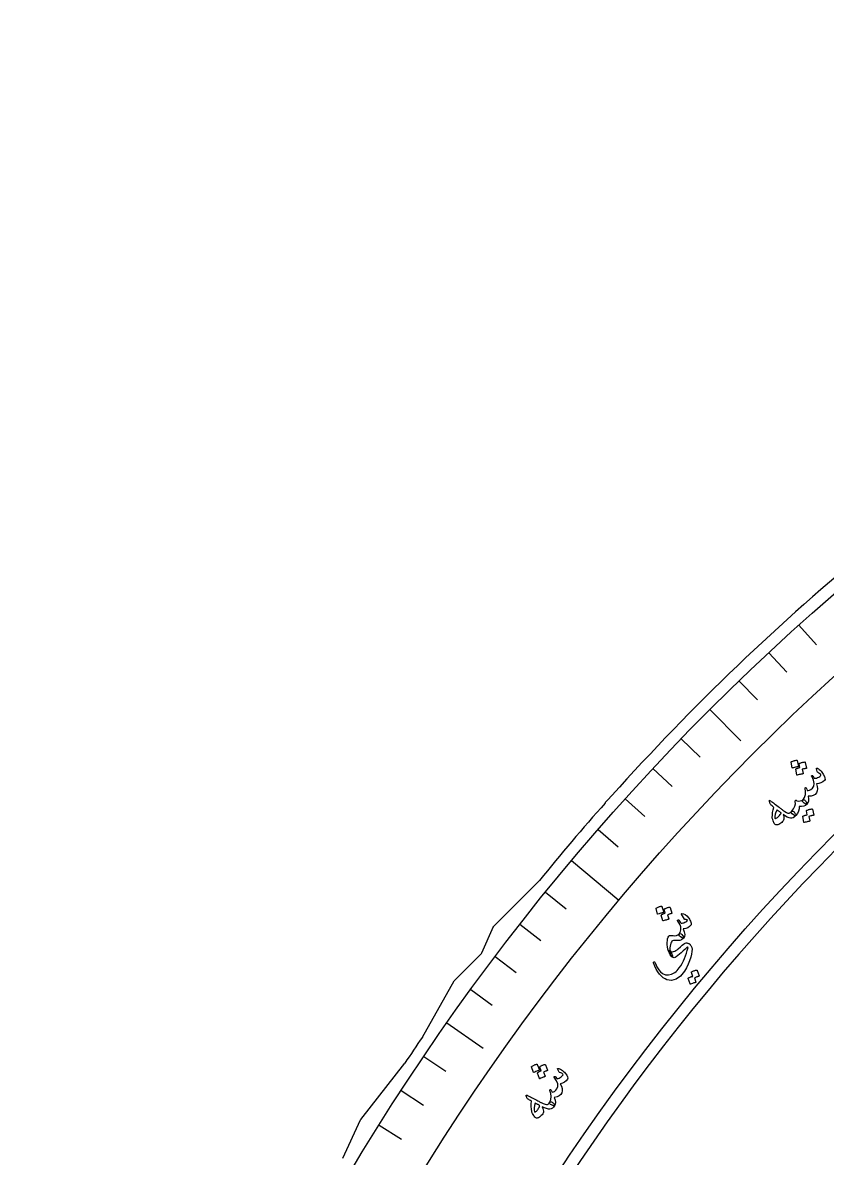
# Model space of a CAD drawing. Header units: millimetres. Extents: x -86 to 86, y -85 to 109.
# Drawn here: x -84.57 to -55.56, y 43.62 to 84.57 of the extents above; entities that cross this region are included whole.
import ezdxf

# ---------------------------------------------------------------- set-up
doc = ezdxf.new("R2010")
doc.units = ezdxf.units.MM
for name, color, linetype in [('CUT_INNER', 6, 'Continuous'), ('CUT_OUTER', 1, 'Continuous'), ('ENGRAVE', 7, 'Continuous'), ('ENGRAVE_FINE', 8, 'Continuous'), ('TEXT', 5, 'Continuous')]:
    doc.layers.add(name, color=color, linetype=linetype)

msp = doc.modelspace()

# ---------------------------------------------------------------- linework, layer by layer
at = {"layer": 'CUT_INNER'}
msp.add_arc((0, 0), 77.775, 126.210938, 87.539062, dxfattribs=at)
at = {"layer": 'CUT_OUTER'}
for points in [[(-63.5658, 56.4299), (-63.5591, 56.4501), (-63.5577, 56.4535), (-63.5553, 56.4561), (-63.4687, 56.5391), (-63.3299, 56.695)], [(-68.0142, 51.0306), (-67.5917, 51.9828), (-67.5902, 51.9859), (-67.5879, 51.9884), (-65.9419, 53.634)], [(-70.156, 47.9905), (-69.0081, 50.0213), (-69.0063, 50.0241), (-69.004, 50.0266), (-68.0452, 50.9854)], [(-73.0276, 43.6191), (-72.387, 45.0078), (-72.3849, 45.0116), (-72.3825, 45.0152), (-70.7937, 47.0445)]]:
    msp.add_lwpolyline(points, dxfattribs=at)
for centre, radius, start, end in [((0, 0), 85, 129.375, 138.164062), ((-1.0884, 0.9243), 83.572, 138.381789, 140.897537), ((-68.1513, 51.0914), 0.15, 315, 336.07437), ((-16.8224, 11.3499), 64.707, 145.510652, 146.520908)]:
    msp.add_arc(centre, radius, start, end, dxfattribs=at)
at = {"layer": 'ENGRAVE'}
for points in [[(-59.7975, 59.7975), (-58.6736, 58.6736)], [(-64.7817, 54.3583), (-63.077, 52.9279)], [(-69.2728, 48.5054), (-67.9708, 47.5937)]]:
    msp.add_lwpolyline(points, dxfattribs=at)
for radius in [84.5665, 82.3412, 78.2085]:
    msp.add_circle((0, 0), radius, dxfattribs=at)
at = {"layer": 'ENGRAVE_FINE'}
for points in [[(-56.586, 62.8452), (-55.9479, 62.1364)], [(-57.6742, 61.848), (-57.0238, 61.1505)], [(-58.7448, 60.832), (-58.0823, 60.146)], [(-60.832, 58.7448), (-60.146, 58.0823)], [(-61.848, 57.6742), (-61.1505, 57.0238)], [(-62.8452, 56.586), (-62.1364, 55.9479)], [(-63.8231, 55.4806), (-63.1034, 54.8549)], [(-65.7205, 53.2194), (-64.9793, 52.6192)], [(-66.6393, 52.0643), (-65.8878, 51.4772)], [(-67.5378, 50.8934), (-66.7762, 50.3194)], [(-68.4157, 49.7069), (-67.6442, 49.1464)], [(-70.1088, 47.289), (-69.3182, 46.7557)], [(-70.9234, 46.0582), (-70.1236, 45.5388)], [(-71.7165, 44.8134), (-70.9077, 44.308)]]:
    msp.add_lwpolyline(points, dxfattribs=at)
at = {"layer": 'TEXT'}
for points in [[(-56.8642, 57.9046), (-56.8641, 57.9088), (-56.8624, 57.9131), (-56.8589, 57.9173), (-56.8538, 57.9215), (-56.8307, 57.9318), (-56.8076, 57.941), (-56.7843, 57.949), (-56.761, 57.9559), (-56.7374, 57.9615), (-56.7133, 57.966), (-56.6886, 57.9693), (-56.6635, 57.9714), (-56.656, 57.9707), (-56.6504, 57.9684), (-56.6468, 57.9647), (-56.6451, 57.9595), (-56.6011, 57.7497), (-56.6018, 57.7445), (-56.6055, 57.7405), (-56.6121, 57.7378), (-56.6216, 57.7363), (-56.6297, 57.735), (-56.6423, 57.7326), (-56.6594, 57.7292), (-56.6809, 57.7248), (-56.707, 57.7191), (-56.7381, 57.7119), (-56.774, 57.7033), (-56.8148, 57.6931), (-56.8207, 57.6923), (-56.8249, 57.6932), (-56.8274, 57.6957), (-56.8282, 57.6999)], [(-56.5727, 57.8442), (-56.5726, 57.8484), (-56.5708, 57.8526), (-56.5674, 57.8568), (-56.5622, 57.861), (-56.5392, 57.8712), (-56.5161, 57.8803), (-56.4929, 57.8882), (-56.4696, 57.895), (-56.446, 57.9005), (-56.4219, 57.9049), (-56.3973, 57.9081), (-56.3722, 57.9102), (-56.3661, 57.9093), (-56.3613, 57.9067), (-56.3578, 57.9025), (-56.3556, 57.8965), (-56.3118, 57.6869), (-56.3124, 57.683), (-56.3157, 57.6798), (-56.3217, 57.6772), (-56.3305, 57.6753), (-56.3364, 57.6741), (-56.3455, 57.6722), (-56.358, 57.6697), (-56.3737, 57.6664), (-56.3925, 57.6622), (-56.4145, 57.6572), (-56.4395, 57.6512), (-56.4676, 57.6443), (-56.4342, 57.4906), (-56.4349, 57.4853), (-56.4385, 57.4814), (-56.4451, 57.4787), (-56.4546, 57.4772), (-56.4627, 57.4759), (-56.4753, 57.4736), (-56.4923, 57.4702), (-56.5137, 57.4658), (-56.5398, 57.4601), (-56.5708, 57.453), (-56.6066, 57.4444), (-56.6473, 57.4343), (-56.6524, 57.4342), (-56.6561, 57.4356), (-56.6583, 57.4385), (-56.659, 57.4428), (-56.6954, 57.6472), (-56.6954, 57.6514), (-56.6936, 57.6556), (-56.6902, 57.6598), (-56.6851, 57.664), (-56.6688, 57.6713), (-56.6524, 57.6782), (-56.6357, 57.6847), (-56.6189, 57.6907), (-56.6018, 57.6961), (-56.5845, 57.7007), (-56.5671, 57.7044), (-56.5494, 57.7072)], [(-55.9463, 57.6743), (-55.9451, 57.6805), (-55.9399, 57.6839), (-55.9307, 57.6845), (-55.9176, 57.6824), (-55.8989, 57.6753), (-55.8763, 57.6611), (-55.8498, 57.64), (-55.8195, 57.6119), (-55.7863, 57.5787), (-55.7562, 57.5441), (-55.7294, 57.5081), (-55.7057, 57.4706), (-55.6659, 57.3916), (-55.6448, 57.3277), (-55.6423, 57.2788), (-55.6584, 57.2448), (-55.7216, 57.1902), (-55.7921, 57.1519), (-55.8699, 57.1301), (-55.9552, 57.1246), (-55.9255, 57.0308), (-55.9151, 56.9449), (-55.9241, 56.8671), (-55.9525, 56.7973), (-55.9996, 56.7417), (-56.0649, 56.7031), (-56.1483, 56.6816), (-56.2499, 56.6771), (-56.2382, 56.5788), (-56.2413, 56.4972), (-56.2591, 56.4322), (-56.2918, 56.3838), (-56.3046, 56.3803), (-56.3262, 56.3864), (-56.3566, 56.4022), (-56.3959, 56.4277), (-56.4303, 56.4571), (-56.4497, 56.4849), (-56.4539, 56.5109), (-56.443, 56.5352), (-56.3831, 56.63), (-56.3492, 56.7317), (-56.3414, 56.8406), (-56.3597, 56.9565), (-56.3607, 56.9628), (-56.3605, 56.9683), (-56.359, 56.9729), (-56.3562, 56.9767), (-56.3518, 56.9802), (-56.3469, 56.9825), (-56.3417, 56.9835), (-56.336, 56.9833), (-56.3254, 56.9758), (-56.3139, 56.9567), (-56.3013, 56.9261), (-56.2878, 56.8839), (-56.2477, 56.8807), (-56.2029, 56.8934), (-56.1534, 56.922), (-56.0992, 56.9665), (-56.05, 57.0406), (-56.0374, 57.1364), (-56.0614, 57.2541), (-56.1221, 57.3937), (-56.1253, 57.4008), (-56.1265, 57.4068), (-56.126, 57.4117), (-56.1235, 57.4156), (-56.1183, 57.4198), (-56.1129, 57.4226), (-56.1073, 57.4239), (-56.1015, 57.4238), (-56.0952, 57.4216), (-56.0898, 57.4186), (-56.0852, 57.4147), (-56.0815, 57.4101), (-56.0287, 57.322), (-55.9916, 57.3238), (-55.9525, 57.3316), (-55.9115, 57.3455), (-55.8685, 57.3654), (-55.8302, 57.3884), (-55.8049, 57.4099), (-55.7926, 57.4299), (-55.7934, 57.4484), (-55.8052, 57.4664), (-55.8277, 57.4863), (-55.8609, 57.5084), (-55.9048, 57.5324), (-55.9124, 57.5439), (-55.9219, 57.5713), (-55.9332, 57.6148), (-55.9463, 57.6743)], [(-57.6479, 56.4979), (-57.6486, 56.5184), (-57.6421, 56.5275), (-57.6284, 56.5254), (-57.6074, 56.512), (-57.5958, 56.5028), (-57.5795, 56.4904), (-57.5585, 56.4746), (-57.5329, 56.4556), (-57.5025, 56.4329), (-57.4672, 56.4062), (-57.4271, 56.3756), (-57.3821, 56.3411), (-57.3379, 56.3071), (-57.2983, 56.2767), (-57.2634, 56.2498), (-57.2331, 56.2265), (-57.2076, 56.2067), (-57.187, 56.1907), (-57.1712, 56.1785), (-57.1603, 56.17), (-57.09, 56.1179), (-57.0297, 56.0832), (-56.9795, 56.0658), (-56.9393, 56.0658), (-56.9174, 56.0721), (-56.8954, 56.0841), (-56.8732, 56.1018), (-56.8508, 56.1251), (-56.8352, 56.1365), (-56.8182, 56.1403), (-56.8, 56.1366), (-56.7804, 56.1254), (-56.7602, 56.1084), (-56.7419, 56.089), (-56.7255, 56.0674), (-56.7109, 56.0434), (-56.7006, 56.021), (-56.6951, 56.002), (-56.6944, 55.9866), (-56.6986, 55.9748), (-56.7425, 55.9311), (-56.788, 55.901), (-56.8351, 55.8845), (-56.8838, 55.8816), (-56.9394, 55.8935), (-57.002, 55.9197), (-57.0719, 55.9604), (-57.1488, 56.0154), (-57.1316, 55.9517), (-57.1235, 55.896), (-57.1245, 55.8485), (-57.1345, 55.809), (-57.1493, 55.7835), (-57.1708, 55.7575), (-57.1989, 55.7309), (-57.2338, 55.7039), (-57.2733, 55.6781), (-57.309, 55.6589), (-57.3408, 55.6461), (-57.3687, 55.64), (-57.3961, 55.6397), (-57.4196, 55.6447), (-57.4392, 55.655), (-57.4549, 55.6706), (-57.4709, 55.6938), (-57.4864, 55.7218), (-57.5013, 55.7547), (-57.5157, 55.7924), (-57.5287, 55.8316), (-57.5381, 55.864), (-57.5439, 55.8894), (-57.5459, 55.908), (-57.542, 55.9964), (-57.5313, 56.0866), (-57.5138, 56.1786), (-57.4894, 56.2724), (-57.5242, 56.3021), (-57.5539, 56.328), (-57.5785, 56.3502), (-57.598, 56.3687), (-57.6132, 56.3855), (-57.6248, 56.4025), (-57.6329, 56.4198), (-57.6373, 56.4373)], [(-56.443, 56.5352), (-56.4254, 56.5442), (-56.4111, 56.5494), (-56.4002, 56.5508), (-56.3927, 56.5485), (-56.3838, 56.5422), (-56.3742, 56.5333), (-56.3637, 56.522), (-56.3524, 56.5081), (-56.3184, 56.4612), (-56.2969, 56.4249), (-56.2881, 56.3991), (-56.2918, 56.3838), (-56.3434, 56.3451), (-56.4078, 56.3191), (-56.485, 56.3059), (-56.575, 56.3054), (-56.5768, 56.2212), (-56.598, 56.1381), (-56.6386, 56.0559), (-56.6986, 55.9748), (-56.7078, 55.9686), (-56.7186, 55.9671), (-56.7312, 55.9702), (-56.7456, 55.9779), (-56.8299, 56.0345), (-56.8393, 56.0409), (-56.8473, 56.05), (-56.8538, 56.0618), (-56.8588, 56.0763), (-56.8609, 56.0894), (-56.8603, 56.1019), (-56.8569, 56.1138), (-56.8508, 56.1251), (-56.7794, 56.2227), (-56.7329, 56.3152), (-56.7114, 56.4026), (-56.715, 56.4849), (-56.7163, 56.4954), (-56.715, 56.5051), (-56.7113, 56.5139), (-56.705, 56.5219), (-56.6974, 56.5276), (-56.6899, 56.5295), (-56.6823, 56.5276), (-56.6747, 56.5219), (-56.6682, 56.5158), (-56.6621, 56.511), (-56.6565, 56.5074), (-56.6512, 56.5051), (-56.589, 56.4995), (-56.5336, 56.5026), (-56.485, 56.5145), (-56.443, 56.5352)], [(-57.3741, 56.1829), (-57.4133, 56.1005), (-57.4384, 56.0227), (-57.4494, 55.9494), (-57.4463, 55.8809), (-57.4436, 55.8739), (-57.439, 55.8696), (-57.4326, 55.8681), (-57.4243, 55.8694), (-57.3994, 55.8798), (-57.3748, 55.8934), (-57.3506, 55.9102), (-57.3268, 55.9303), (-57.3032, 55.9537), (-57.2801, 55.9803), (-57.2573, 56.0101), (-57.2348, 56.0432), (-57.2319, 56.0489), (-57.2299, 56.0558), (-57.2287, 56.064), (-57.2284, 56.0735), (-57.2432, 56.0861), (-57.2591, 56.099), (-57.2759, 56.1122), (-57.2936, 56.1258), (-57.3123, 56.1396), (-57.3319, 56.1537), (-57.3525, 56.1682), (-57.3741, 56.1829)], [(-56.3111, 56.1493), (-56.3111, 56.1535), (-56.3095, 56.1576), (-56.3062, 56.1618), (-56.3012, 56.166), (-56.2785, 56.1762), (-56.2558, 56.1853), (-56.233, 56.1933), (-56.21, 56.2), (-56.1868, 56.2056), (-56.163, 56.2101), (-56.1387, 56.2134), (-56.1138, 56.2155), (-56.1078, 56.2146), (-56.103, 56.2121), (-56.0994, 56.2079), (-56.0971, 56.202), (-56.0492, 55.9944), (-56.0497, 55.9905), (-56.053, 55.9873), (-56.0589, 55.9847), (-56.0675, 55.9828), (-56.0743, 55.9822), (-56.0845, 55.9805), (-56.0981, 55.9777), (-56.1151, 55.9738), (-56.1358, 55.9687), (-56.1604, 55.9625), (-56.1888, 55.9551), (-56.2211, 55.9465), (-56.1846, 55.7843), (-56.1845, 55.7783), (-56.1875, 55.7739), (-56.1936, 55.7708), (-56.2029, 55.7693), (-56.2109, 55.768), (-56.2233, 55.7656), (-56.2401, 55.7622), (-56.2613, 55.7577), (-56.287, 55.752), (-56.3176, 55.7448), (-56.3529, 55.7361), (-56.393, 55.726), (-56.3981, 55.7259), (-56.4018, 55.7272), (-56.404, 55.73), (-56.4048, 55.7343), (-56.447, 55.9384), (-56.447, 55.9426), (-56.4454, 55.9468), (-56.4421, 55.951), (-56.4371, 55.9552), (-56.4186, 55.9646), (-56.3998, 55.9729), (-56.3806, 55.9801), (-56.3611, 55.9861), (-56.3415, 55.9911), (-56.3217, 55.9951), (-56.3018, 55.9981), (-56.2817, 56.0002)], [(-61.7354, 52.6254), (-61.7357, 52.6296), (-61.7343, 52.634), (-61.7313, 52.6385), (-61.7265, 52.6432), (-61.7045, 52.6555), (-61.6822, 52.6667), (-61.6598, 52.6767), (-61.6372, 52.6855), (-61.6142, 52.6933), (-61.5905, 52.6999), (-61.5663, 52.7053), (-61.5415, 52.7097), (-61.5339, 52.7096), (-61.5282, 52.7078), (-61.5242, 52.7044), (-61.5221, 52.6994), (-61.4597, 52.4944), (-61.4599, 52.4891), (-61.4632, 52.4848), (-61.4695, 52.4815), (-61.4789, 52.4792), (-61.4869, 52.4772), (-61.4992, 52.4737), (-61.5159, 52.4688), (-61.5369, 52.4625), (-61.5624, 52.4545), (-61.5927, 52.4446), (-61.6277, 52.4329), (-61.6675, 52.4192), (-61.6733, 52.4178), (-61.6776, 52.4183), (-61.6803, 52.4206), (-61.6814, 52.4248)], [(-61.4397, 52.5909), (-61.44, 52.5951), (-61.4386, 52.5995), (-61.4356, 52.604), (-61.4308, 52.6086), (-61.4088, 52.6208), (-61.3866, 52.6319), (-61.3642, 52.6418), (-61.3416, 52.6506), (-61.3186, 52.6582), (-61.295, 52.6647), (-61.2708, 52.6701), (-61.246, 52.6744), (-61.2398, 52.674), (-61.2348, 52.6719), (-61.2309, 52.6679), (-61.2282, 52.6622), (-61.166, 52.4573), (-61.1662, 52.4534), (-61.1692, 52.4499), (-61.175, 52.4468), (-61.1836, 52.4441), (-61.1893, 52.4424), (-61.1983, 52.4398), (-61.2104, 52.4361), (-61.2258, 52.4314), (-61.2442, 52.4257), (-61.2656, 52.4187), (-61.29, 52.4105), (-61.3174, 52.4011), (-61.2705, 52.2511), (-61.2707, 52.2458), (-61.2739, 52.2415), (-61.2802, 52.2382), (-61.2896, 52.236), (-61.2976, 52.2339), (-61.3099, 52.2305), (-61.3265, 52.2256), (-61.3475, 52.2193), (-61.3729, 52.2114), (-61.4031, 52.2016), (-61.4381, 52.1898), (-61.4777, 52.1762), (-61.4828, 52.1757), (-61.4866, 52.1767), (-61.489, 52.1794), (-61.4901, 52.1836), (-61.5445, 52.3839), (-61.5448, 52.3881), (-61.5435, 52.3925), (-61.5404, 52.397), (-61.5357, 52.4016), (-61.5202, 52.4103), (-61.5044, 52.4186), (-61.4884, 52.4266), (-61.4721, 52.4341), (-61.4556, 52.4409), (-61.4388, 52.447), (-61.4218, 52.4522), (-61.4044, 52.4566)], [(-60.819, 52.4234), (-60.8235, 52.4326), (-60.8239, 52.4395), (-60.8201, 52.4439), (-60.8122, 52.4458), (-60.7509, 52.439), (-60.6881, 52.4095), (-60.6236, 52.3573), (-60.5574, 52.2826), (-60.5322, 52.2465), (-60.5108, 52.2102), (-60.4931, 52.1736), (-60.4791, 52.1367), (-60.4694, 52.1014), (-60.4646, 52.0726), (-60.4647, 52.0504), (-60.4697, 52.0348), (-60.5231, 51.9758), (-60.5878, 51.9319), (-60.6638, 51.903), (-60.7511, 51.8892), (-60.715, 51.7824), (-60.701, 51.6924), (-60.7091, 51.6189), (-60.7393, 51.562), (-60.7475, 51.5571), (-60.7599, 51.557), (-60.7765, 51.5616), (-60.7973, 51.5708), (-60.8562, 51.6082), (-60.8934, 51.6422), (-60.9088, 51.673), (-60.9024, 51.7004), (-60.8701, 51.7552), (-60.8482, 51.8092), (-60.8367, 51.8623), (-60.8357, 51.9146), (-60.8462, 51.9698), (-60.8694, 52.0316), (-60.9053, 52.1), (-60.9539, 52.1751), (-60.9588, 52.1851), (-60.96, 52.1944), (-60.9576, 52.203), (-60.9516, 52.2107), (-60.9429, 52.2164), (-60.9343, 52.2171), (-60.9258, 52.2127), (-60.9173, 52.2033), (-60.8875, 52.1647), (-60.8623, 52.135), (-60.8415, 52.1143), (-60.8252, 52.1025), (-60.8094, 52.0983), (-60.7883, 52.099), (-60.7618, 52.1045), (-60.7301, 52.1148), (-60.6956, 52.1305), (-60.6625, 52.1506), (-60.6307, 52.175), (-60.6004, 52.2036), (-60.6003, 52.2037), (-60.6, 52.2041), (-60.5995, 52.2046), (-60.5988, 52.2054), (-60.5994, 52.2081), (-60.6026, 52.211), (-60.6083, 52.2142), (-60.6166, 52.2176), (-60.6286, 52.2209), (-60.6457, 52.2239), (-60.6678, 52.2264), (-60.6949, 52.2286), (-60.6998, 52.2291), (-60.7044, 52.2313), (-60.7087, 52.2352), (-60.7127, 52.2408)], [(-60.9009, 51.7022), (-60.8735, 51.7184), (-60.8482, 51.722), (-60.8251, 51.713), (-60.804, 51.6914), (-60.7685, 51.6405), (-60.7457, 51.6023), (-60.7354, 51.5767), (-60.7378, 51.5638), (-60.7607, 51.5414), (-60.7863, 51.5212), (-60.8147, 51.5034), (-60.8457, 51.4879), (-60.8794, 51.4761), (-60.919, 51.4693), (-60.9646, 51.4675), (-61.016, 51.4706), (-61.066, 51.473), (-61.1073, 51.4693), (-61.1398, 51.4593), (-61.1635, 51.443), (-61.1807, 51.4178), (-61.1968, 51.3804), (-61.2117, 51.3308), (-61.2256, 51.2692), (-61.2349, 51.2083), (-61.2379, 51.1591), (-61.2346, 51.1216), (-61.2249, 51.0958), (-61.1887, 51.0379), (-61.162, 50.9848), (-61.1447, 50.9366), (-61.1369, 50.8932), (-61.1372, 50.8801), (-61.1396, 50.8724), (-61.1439, 50.8702), (-61.1502, 50.8736), (-61.1881, 50.9067), (-61.2229, 50.9525), (-61.2544, 51.011), (-61.2826, 51.0823), (-61.3056, 51.1603), (-61.3215, 51.2389), (-61.3301, 51.3182), (-61.3315, 51.3982), (-61.327, 51.4734), (-61.3159, 51.537), (-61.2982, 51.5889), (-61.274, 51.6292), (-61.2514, 51.6468), (-61.2169, 51.6564), (-61.1705, 51.6579), (-61.1123, 51.6513), (-61.0523, 51.6463), (-60.997, 51.6532), (-60.9466, 51.6718), (-60.9009, 51.7022)], [(-61.0134, 50.8855), (-61.0506, 50.8636), (-61.0852, 50.8532), (-61.117, 50.8544), (-61.1462, 50.8672), (-61.1706, 50.8908), (-61.1937, 50.929), (-61.2155, 50.9819), (-61.2358, 51.0494), (-61.2433, 51.0791), (-61.2477, 51.101), (-61.2491, 51.1148), (-61.2474, 51.1208), (-61.2442, 51.12), (-61.2394, 51.1156), (-61.233, 51.1075), (-61.2249, 51.0958), (-61.2038, 51.0726), (-61.1762, 51.0605), (-61.142, 51.0595), (-61.1013, 51.0696), (-61.0598, 51.087), (-61.0184, 51.1103), (-60.9771, 51.1394), (-60.9359, 51.1744), (-60.8559, 51.2481), (-60.7911, 51.3048), (-60.7417, 51.3447), (-60.7075, 51.3678), (-60.6808, 51.3796), (-60.6536, 51.3856), (-60.6259, 51.3856), (-60.5977, 51.3799), (-60.5833, 51.3747), (-60.5696, 51.3688), (-60.5566, 51.3621), (-60.5442, 51.3546), (-60.5324, 51.3463), (-60.5211, 51.3369), (-60.5102, 51.3266), (-60.4997, 51.3153), (-60.4816, 51.2934), (-60.4663, 51.2701), (-60.4539, 51.2452), (-60.4442, 51.219), (-60.4372, 51.1599), (-60.4416, 51.0813), (-60.4573, 50.9832), (-60.4843, 50.8656), (-60.5229, 50.739), (-60.5735, 50.6139), (-60.6362, 50.4903), (-60.7109, 50.3681), (-60.8555, 50.1884), (-61.0091, 50.0768), (-61.1722, 50.0332), (-61.345, 50.0577), (-61.4079, 50.0868), (-61.4726, 50.1307), (-61.5391, 50.1893), (-61.6073, 50.2626), (-61.672, 50.3478), (-61.7298, 50.4434), (-61.7805, 50.5495), (-61.8241, 50.666), (-61.8251, 50.6746), (-61.8245, 50.6824), (-61.8223, 50.6893), (-61.8186, 50.6952), (-61.813, 50.7006), (-61.8068, 50.704), (-61.8, 50.7053), (-61.7925, 50.7045), (-61.7851, 50.6997), (-61.7765, 50.6875), (-61.7667, 50.6678), (-61.7557, 50.6406), (-61.7006, 50.5183), (-61.6395, 50.4177), (-61.5726, 50.3388), (-61.4999, 50.2814), (-61.398, 50.2394), (-61.2899, 50.232), (-61.1757, 50.2593), (-61.0551, 50.3211), (-61.0129, 50.3536), (-60.9725, 50.3914), (-60.9338, 50.4344), (-60.8969, 50.4827), (-60.8439, 50.5636), (-60.795, 50.6476), (-60.7502, 50.7346), (-60.7094, 50.8247), (-60.6724, 50.9181), (-60.6388, 51.0148), (-60.6086, 51.1148), (-60.5818, 51.2183), (-60.5812, 51.2193), (-60.5808, 51.2205), (-60.5806, 51.2219), (-60.5806, 51.2234), (-60.5828, 51.2255), (-60.5872, 51.2267), (-60.5938, 51.2271), (-60.6027, 51.2267), (-60.6201, 51.2179), (-60.6522, 51.193), (-60.699, 51.152), (-60.7605, 51.0949), (-60.8285, 51.0322), (-60.8933, 50.9764), (-60.9549, 50.9275), (-61.0134, 50.8855)], [(-60.4569, 50.3241), (-60.4573, 50.3283), (-60.4561, 50.3326), (-60.4532, 50.337), (-60.4486, 50.3415), (-60.4272, 50.3536), (-60.4055, 50.3645), (-60.3836, 50.3742), (-60.3615, 50.3829), (-60.339, 50.3904), (-60.3159, 50.3968), (-60.2921, 50.402), (-60.2677, 50.4062), (-60.2616, 50.4059), (-60.2565, 50.4038), (-60.2526, 50.3999), (-60.2498, 50.3943), (-60.1827, 50.1927), (-60.1828, 50.1888), (-60.1857, 50.1854), (-60.1914, 50.1823), (-60.1998, 50.1797), (-60.2064, 50.1786), (-60.2163, 50.1761), (-60.2296, 50.1721), (-60.2461, 50.1668), (-60.2661, 50.16), (-60.2899, 50.1518), (-60.3174, 50.1421), (-60.3486, 50.131), (-60.2971, 49.9734), (-60.2963, 49.9675), (-60.2989, 49.9628), (-60.3047, 49.9593), (-60.3137, 49.957), (-60.3215, 49.955), (-60.3336, 49.9516), (-60.3499, 49.9468), (-60.3705, 49.9406), (-60.3954, 49.9328), (-60.425, 49.9231), (-60.4592, 49.9116), (-60.498, 49.8982), (-60.5031, 49.8976), (-60.5069, 49.8987), (-60.5093, 49.9013), (-60.5105, 49.9054), (-60.5716, 50.104), (-60.5721, 50.1081), (-60.5708, 50.1124), (-60.5679, 50.1168), (-60.5634, 50.1214), (-60.546, 50.1323), (-60.5281, 50.1421), (-60.5098, 50.1508), (-60.4911, 50.1584), (-60.472, 50.1649), (-60.4528, 50.1706), (-60.4333, 50.1753), (-60.4137, 50.179)], [(-66.2256, 46.9111), (-66.2263, 46.9153), (-66.2253, 46.9198), (-66.2226, 46.9245), (-66.2183, 46.9296), (-66.1975, 46.9438), (-66.1763, 46.957), (-66.1549, 46.969), (-66.1331, 46.9798), (-66.1109, 46.9896), (-66.0879, 46.9983), (-66.0643, 47.0059), (-66.0399, 47.0125), (-66.0324, 47.013), (-66.0265, 47.0118), (-66.0223, 47.0088), (-66.0197, 47.004), (-65.9392, 46.8053), (-65.939, 46.8), (-65.9419, 46.7954), (-65.9479, 46.7916), (-65.957, 46.7885), (-65.9648, 46.7857), (-65.9768, 46.7812), (-65.9929, 46.7748), (-66.0133, 46.7666), (-66.038, 46.7564), (-66.0673, 46.7438), (-66.1011, 46.7289), (-66.1395, 46.7117), (-66.1452, 46.7099), (-66.1495, 46.71), (-66.1524, 46.712), (-66.1539, 46.716)], [(-65.928, 46.9033), (-65.9286, 46.9075), (-65.9276, 46.9119), (-65.925, 46.9167), (-65.9207, 46.9217), (-65.8998, 46.9359), (-65.8787, 46.9489), (-65.8573, 46.9608), (-65.8355, 46.9715), (-65.8133, 46.9812), (-65.7904, 46.9898), (-65.7667, 46.9973), (-65.7424, 47.0038), (-65.7362, 47.004), (-65.731, 47.0023), (-65.7268, 46.9987), (-65.7236, 46.9933), (-65.6434, 46.7948), (-65.6432, 46.7908), (-65.6459, 46.787), (-65.6514, 46.7834), (-65.6597, 46.78), (-65.6653, 46.7778), (-65.674, 46.7743), (-65.6857, 46.7696), (-65.7006, 46.7636), (-65.7184, 46.7562), (-65.7391, 46.7473), (-65.7627, 46.737), (-65.7891, 46.7252), (-65.729, 46.5799), (-65.7288, 46.5746), (-65.7316, 46.57), (-65.7376, 46.5662), (-65.7467, 46.5631), (-65.7545, 46.5604), (-65.7664, 46.5558), (-65.7826, 46.5495), (-65.8029, 46.5413), (-65.8276, 46.5311), (-65.8568, 46.5186), (-65.8905, 46.5038), (-65.9288, 46.4867), (-65.9338, 46.4857), (-65.9377, 46.4864), (-65.9404, 46.4888), (-65.9418, 46.493), (-66.0139, 46.6876), (-66.0146, 46.6918), (-66.0136, 46.6963), (-66.011, 46.701), (-66.0067, 46.7061), (-65.992, 46.7161), (-65.977, 46.7258), (-65.9618, 46.7352), (-65.9462, 46.7441), (-65.9304, 46.7524), (-65.9142, 46.76), (-65.8977, 46.7667), (-65.8808, 46.7726)], [(-65.2815, 46.8471), (-65.2813, 46.8535), (-65.2768, 46.8577), (-65.2679, 46.86), (-65.2546, 46.8601), (-65.2349, 46.8564), (-65.2102, 46.8466), (-65.1804, 46.8305), (-65.1455, 46.8082), (-65.107, 46.7814), (-65.0713, 46.7526), (-65.0385, 46.7219), (-65.0085, 46.6893), (-64.9554, 46.6186), (-64.9232, 46.5594), (-64.9121, 46.5117), (-64.922, 46.4754), (-64.9744, 46.4105), (-65.037, 46.3604), (-65.1098, 46.325), (-65.1927, 46.3045), (-65.1469, 46.2174), (-65.1215, 46.1348), (-65.1166, 46.0566), (-65.1321, 45.9829), (-65.1686, 45.9198), (-65.226, 45.8703), (-65.3043, 45.8344), (-65.4035, 45.8119), (-65.3745, 45.7172), (-65.3631, 45.6363), (-65.3692, 45.5692), (-65.3928, 45.5158), (-65.4047, 45.5101), (-65.4271, 45.5123), (-65.4598, 45.5225), (-65.503, 45.5406), (-65.5421, 45.5634), (-65.566, 45.5873), (-65.5748, 45.6122), (-65.5684, 45.638), (-65.5262, 45.7419), (-65.5109, 45.8481), (-65.5225, 45.9566), (-65.5611, 46.0674), (-65.5632, 46.0735), (-65.5639, 46.0789), (-65.5633, 46.0837), (-65.5612, 46.0879), (-65.5575, 46.0922), (-65.5531, 46.0953), (-65.5481, 46.0972), (-65.5425, 46.098), (-65.5308, 46.0925), (-65.516, 46.0757), (-65.4982, 46.0478), (-65.4774, 46.0087), (-65.4374, 46.0126), (-65.3956, 46.0331), (-65.3519, 46.07), (-65.3065, 46.1234), (-65.2711, 46.205), (-65.2757, 46.3016), (-65.3203, 46.4131), (-65.4047, 46.5398), (-65.4091, 46.5462), (-65.4114, 46.5519), (-65.4117, 46.5568), (-65.4099, 46.5611), (-65.4056, 46.5662), (-65.4008, 46.5699), (-65.3955, 46.5722), (-65.3898, 46.573), (-65.3832, 46.572), (-65.3773, 46.57), (-65.3721, 46.567), (-65.3676, 46.5631), (-65.3001, 46.4858), (-65.2639, 46.4941), (-65.2268, 46.5088), (-65.1889, 46.5297), (-65.1501, 46.5569), (-65.1165, 46.5864), (-65.0954, 46.612), (-65.0869, 46.6338), (-65.0909, 46.6519), (-65.1057, 46.6675), (-65.1314, 46.6831), (-65.168, 46.6989), (-65.2155, 46.7148), (-65.225, 46.7247), (-65.2392, 46.7501), (-65.258, 46.7909), (-65.2815, 46.8471)], [(-66.4172, 45.8699), (-66.4214, 45.8899), (-66.4166, 45.9), (-66.4027, 45.9003), (-66.3798, 45.8906), (-66.3667, 45.8836), (-66.3485, 45.8741), (-66.3252, 45.8621), (-66.2967, 45.8477), (-66.2629, 45.8305), (-66.2236, 45.8102), (-66.1789, 45.7869), (-66.1287, 45.7605), (-66.0793, 45.7346), (-66.0351, 45.7114), (-65.9961, 45.6908), (-65.9623, 45.6729), (-65.9339, 45.6578), (-65.9108, 45.6456), (-65.8932, 45.6362), (-65.881, 45.6296), (-65.8029, 45.5903), (-65.7376, 45.5664), (-65.6851, 45.5578), (-65.6455, 45.5646), (-65.625, 45.5745), (-65.6053, 45.5901), (-65.5865, 45.6112), (-65.5684, 45.638), (-65.5549, 45.6519), (-65.5388, 45.6586), (-65.5202, 45.6581), (-65.499, 45.6503), (-65.4762, 45.637), (-65.4549, 45.621), (-65.435, 45.6025), (-65.4166, 45.5814), (-65.4026, 45.561), (-65.3939, 45.5432), (-65.3907, 45.5282), (-65.3928, 45.5158), (-65.4286, 45.4653), (-65.4683, 45.4279), (-65.5119, 45.4037), (-65.5594, 45.3925), (-65.6162, 45.3947), (-65.6825, 45.41), (-65.7582, 45.4382), (-65.8433, 45.4793), (-65.8155, 45.4194), (-65.7981, 45.3659), (-65.791, 45.3189), (-65.7942, 45.2783), (-65.8044, 45.2507), (-65.8211, 45.2213), (-65.8443, 45.1904), (-65.8741, 45.1578), (-65.9087, 45.1257), (-65.9406, 45.1007), (-65.9698, 45.0827), (-65.9962, 45.0719), (-66.0232, 45.067), (-66.0472, 45.0679), (-66.0682, 45.0748), (-66.0864, 45.0875), (-66.1061, 45.1076), (-66.1261, 45.1326), (-66.1464, 45.1624), (-66.1669, 45.1971), (-66.1865, 45.2335), (-66.2013, 45.2638), (-66.2112, 45.2879), (-66.2164, 45.3059), (-66.2276, 45.3937), (-66.2324, 45.4844), (-66.2308, 45.578), (-66.2227, 45.6746), (-66.262, 45.6979), (-66.2957, 45.7184), (-66.3237, 45.7361), (-66.3461, 45.751), (-66.3639, 45.765), (-66.3783, 45.7798), (-66.3891, 45.7954), (-66.3965, 45.812)], [(-66.0938, 45.606), (-66.1185, 45.5181), (-66.13, 45.4372), (-66.1284, 45.3631), (-66.1136, 45.2961), (-66.1098, 45.2896), (-66.1045, 45.2862), (-66.0979, 45.2859), (-66.09, 45.2885), (-66.0672, 45.303), (-66.0453, 45.3206), (-66.0243, 45.3413), (-66.0042, 45.3652), (-65.985, 45.3922), (-65.9667, 45.4223), (-65.9493, 45.4556), (-65.9328, 45.492), (-65.9309, 45.4981), (-65.9301, 45.5053), (-65.9303, 45.5136), (-65.9316, 45.523), (-65.9484, 45.5329), (-65.9662, 45.5429), (-65.985, 45.5531), (-66.0048, 45.5634), (-66.0256, 45.5738), (-66.0473, 45.5844), (-66.0701, 45.5952), (-66.0938, 45.606)]]:
    msp.add_lwpolyline(points, close=True, dxfattribs=at)

doc.saveas('drawing.dxf')
